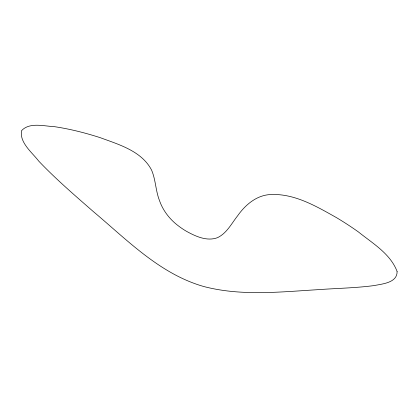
<?xml version="1.0" encoding="UTF-8"?>
<svg xmlns="http://www.w3.org/2000/svg" width="418" height="418" viewBox="0 0 418 418"><rect width="100%" height="100%" fill="white"/><g stroke="black" fill="none" stroke-linecap="round" stroke-linejoin="round"><path stroke-width="0.63" d="M397.1 271.449C397.393 282.824 382.413 283.89 374.126 285.572C355.624 288.033 336.929 288.289 318.328 289.648C280.253 291.931 241.202 296.325 203.78 286.518C160.026 274.067 127.443 240.225 93.601 211.816C74.859 195.425 55.918 179.176 38.743 161.113C32.181 152.502 19.437 142.768 21.511 130.703C29.526 121.962 43.979 126.22 54.371 126.659C69.942 128.963 85.241 132.861 100.216 137.668C118.911 144.565 141.618 151.034 151.551 170.032C155.747 179.756 155.595 190.697 159.483 200.541C163.01 210.745 169.917 219.565 178.538 225.986A66.687 55.155 21.4 0 0 186.438 231.29C195.661 236.358 206.936 241.62 217.501 237.675C226.775 233.281 231.509 223.546 237.596 215.834C245.162 205.066 256.166 195.519 269.85 194.579C294.126 193.126 316.17 206.226 336.579 217.684A283.467 234.451 21.4 0 1 358.372 231.906C372.522 243.292 390.407 253.71 397.1 271.449"/></g></svg>
